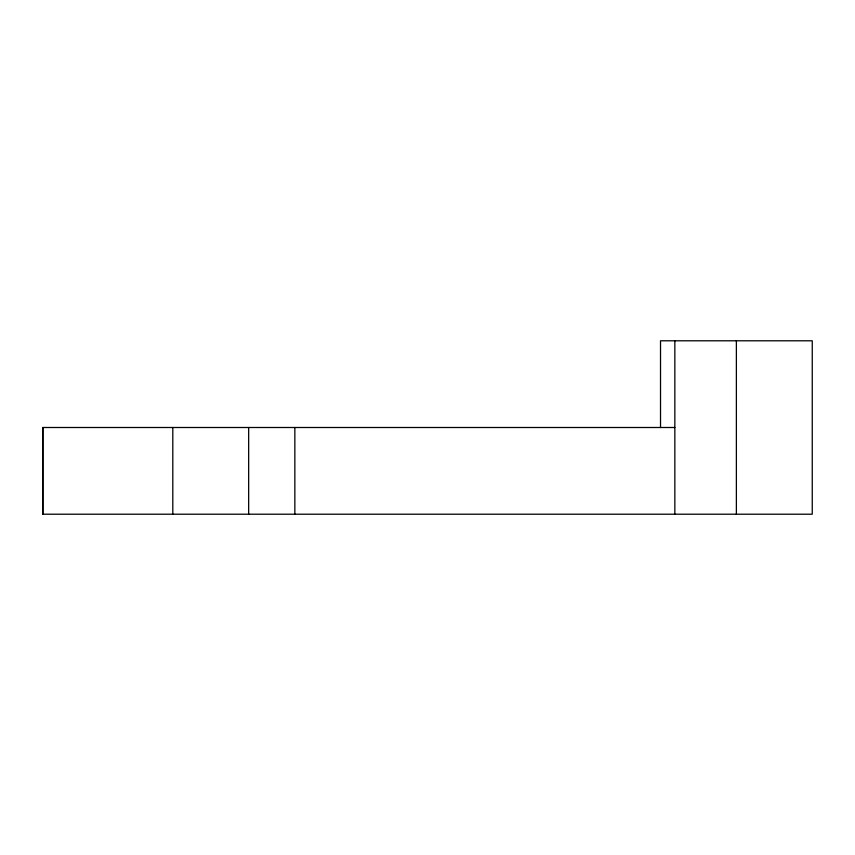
<?xml version="1.0" encoding="UTF-8"?>
<svg xmlns="http://www.w3.org/2000/svg" width="855" height="855" viewBox="0 0 855 855"><rect width="100%" height="100%" fill="white"/><g stroke="black" fill="none" stroke-linecap="round" stroke-linejoin="round"><path stroke-width="1.28" d="M674.841 427.5L42.75 427.5L42.75 514.208L812.25 514.208L812.25 340.792L660.52 340.792L660.52 427.5M736.379 340.792L736.379 514.208M674.841 340.792L674.841 514.208M294.847 427.5L294.847 514.208M248.666 427.5L248.666 514.208M172.806 427.5L172.806 514.208M42.9 427.5L42.9 514.208"/></g></svg>
